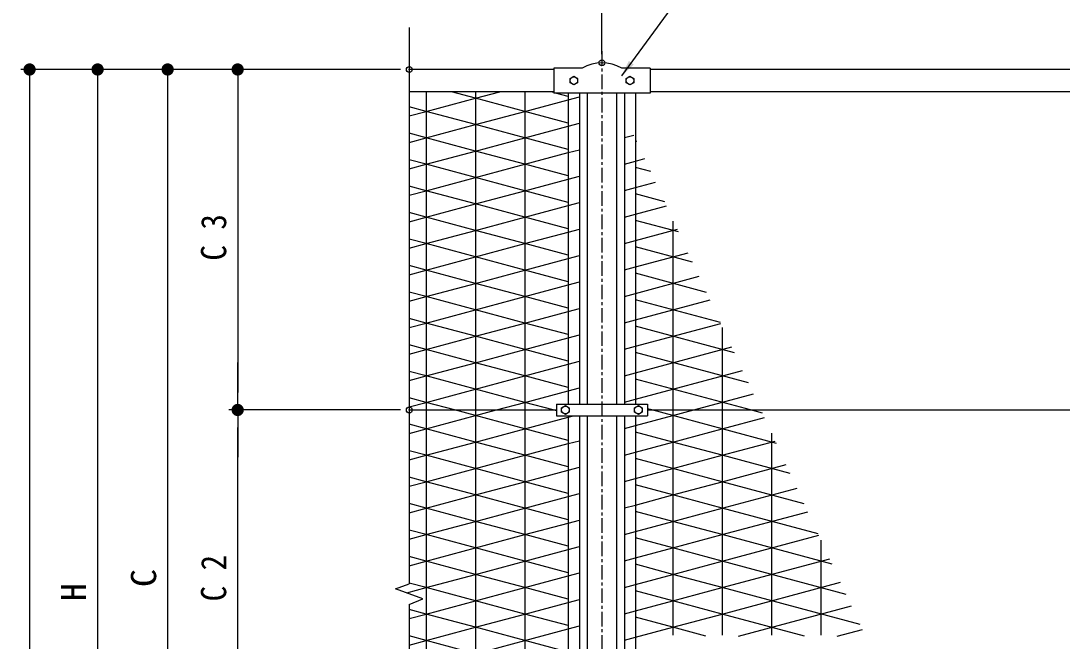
# Model space of a CAD drawing. Units: millimetres, scale not verified. Extents: x -5012 to 5012, y -3544 to 3544.
# Drawn here: x -2608 to -824, y 991 to 2053 of the extents above; entities that cross this region are included whole.
import ezdxf
from ezdxf.enums import TextEntityAlignment as Align

# ---------------------------------------------------------------- set-up
doc = ezdxf.new("R2010")
doc.units = ezdxf.units.MM
doc.header["$LTSCALE"] = 20
doc.header["$PDMODE"] = 32
doc.header["$PDSIZE"] = 10
doc.linetypes.add('USER2', pattern=[2, 1.25, -0.25, 0.25, -0.25])
for name, color, linetype, lineweight in [('0-0_5寸法', 1, 'Continuous', 25), ('0-3_8部品', 7, 'Continuous', 25), ('0-6_1部材', 7, 'Continuous', 25), ('0-7_中心線', 1, 'USER2', 25), ('0-9_3パネル', 4, 'Continuous', 25), ('0-C_AMI-HATCH', 2, 'Continuous', 25), ('0-D_2網', 2, 'Continuous', 25)]:
    doc.layers.add(name, color=color, linetype=linetype, lineweight=lineweight)
doc.layers.add('0-1_DEFPOINTS', color=7, linetype='Continuous')
doc.styles.add('ＭＳ ゴシック', font='')
doc.styles.get('ＭＳ ゴシック').set_extended_font_data('MS Gothic')

# ---------------------------------------------------------------- blocks, each defined once
blk = doc.blocks.new('M1')
at = {"layer": '0-0_5寸法'}
blk.add_line((-7, 0), (-54.01, 0), dxfattribs=at)
for points in [[(7, 0), (-7, 0), (-6.94, 0.88)], [(0, 0), (-6.94, -0.88), (-7, 0)], [(0, 0), (-7, 0), (7, 0)], [(6.94, 0.88), (-6.94, 0.88), (-6.78, 1.74)], [(7, 0), (-6.94, 0.88), (6.94, 0.88)], [(0, 0), (-6.78, -1.74), (-6.94, -0.88)], [(6.51, 2.58), (-6.78, 1.74), (-6.51, 2.58)], [(6.78, 1.74), (-6.78, 1.74), (6.51, 2.58)], [(6.94, 0.88), (-6.78, 1.74), (6.78, 1.74)], [(0, 0), (-6.51, -2.58), (-6.78, -1.74)], [(6.51, 2.58), (-6.51, 2.58), (-6.13, 3.37)], [(0, 0), (-6.13, -3.37), (-6.51, -2.58)], [(6.13, 3.37), (-6.13, 3.37), (-5.66, 4.11)], [(6.51, 2.58), (-6.13, 3.37), (6.13, 3.37)], [(0, 0), (-5.66, -4.11), (-6.13, -3.37)], [(5.66, 4.11), (-5.66, 4.11), (-5.1, 4.79)], [(6.13, 3.37), (-5.66, 4.11), (5.66, 4.11)], [(0, 0), (-5.1, -4.79), (-5.66, -4.11)], [(5.1, 4.79), (-5.1, 4.79), (-4.46, 5.39)], [(5.66, 4.11), (-5.1, 4.79), (5.1, 4.79)], [(0, 0), (-4.46, -5.39), (-5.1, -4.79)], [(3.75, 5.91), (-4.46, 5.39), (-3.75, 5.91)], [(4.46, 5.39), (-4.46, 5.39), (3.75, 5.91)], [(5.1, 4.79), (-4.46, 5.39), (4.46, 5.39)], [(0, 0), (-3.75, -5.91), (-4.46, -5.39)], [(3.75, 5.91), (-3.75, 5.91), (-2.98, 6.33)], [(0, 0), (-2.98, -6.33), (-3.75, -5.91)], [(2.98, 6.33), (-2.98, 6.33), (-2.16, 6.66)], [(3.75, 5.91), (-2.98, 6.33), (2.98, 6.33)], [(0, 0), (-2.16, -6.66), (-2.98, -6.33)], [(2.16, 6.66), (-2.16, 6.66), (-1.31, 6.88)], [(2.98, 6.33), (-2.16, 6.66), (2.16, 6.66)], [(0, 0), (-1.31, -6.88), (-2.16, -6.66)], [(1.31, 6.88), (-1.31, 6.88), (-0.44, 6.99)], [(2.16, 6.66), (-1.31, 6.88), (1.31, 6.88)], [(0, 0), (-0.44, -6.99), (-1.31, -6.88)], [(1.31, 6.88), (-0.44, 6.99), (0.44, 6.99)], [(0, 0), (0.44, -6.99), (-0.44, -6.99)], [(6.94, -0.88), (0, 0), (7, 0)], [(6.78, -1.74), (0, 0), (6.94, -0.88)], [(6.51, -2.58), (0, 0), (6.78, -1.74)], [(6.13, -3.37), (0, 0), (6.51, -2.58)], [(5.66, -4.11), (0, 0), (6.13, -3.37)], [(5.1, -4.79), (0, 0), (5.66, -4.11)], [(4.46, -5.39), (0, 0), (5.1, -4.79)], [(3.75, -5.91), (0, 0), (4.46, -5.39)], [(2.98, -6.33), (0, 0), (3.75, -5.91)], [(2.16, -6.66), (0, 0), (2.98, -6.33)], [(1.31, -6.88), (0, 0), (2.16, -6.66)], [(0.44, -6.99), (0, 0), (1.31, -6.88)]]:
    blk.add_solid(points, dxfattribs=at)

msp = doc.modelspace()

# ---------------------------------------------------------------- linework, layer by layer
at = {"layer": '0-0_5寸法'}
for p, q in [((-1612.54, 1995.86), (-1612.54, 2273.48)), ((-1957.54, 1969.36), (-2608.21, 1969.36)), ((-1957.54, 1969.36), (-2491.62, 1969.36)), ((-1957.54, 1969.36), (-2371.62, 1969.36)), ((-1957.54, 1969.36), (-2251.62, 1969.36)), ((-2593.21, 1939.36), (-2593.21, -100.64)), ((-2476.62, 1939.36), (-2476.62, 199.36)), ((-2356.62, 1939.36), (-2356.62, 249.36)), ((-2236.62, 1939.36), (-2236.62, 1416.36)), ((-1957.54, 1386.36), (-2251.62, 1386.36)), ((-1957.54, 1386.36), (-2251.62, 1386.36)), ((-2236.62, 832.36), (-2236.62, 1356.36))]:
    msp.add_line(p, q, dxfattribs=at)
msp.add_lwpolyline([(-1212.05, 2073.68), (-1494.09, 2073.68), (-1578.75, 1958.4)], dxfattribs=at)
msp.add_solid([(-1579.93, 1956.78), (-1566.37, 1984.05), (-1557.98, 1977.88)], dxfattribs=at)
at = {"layer": '0-1_DEFPOINTS'}
for p in [(-1612.54, 1980.86), (-1942.54, 1969.36), (-2236.62, 1386.36), (-1942.54, 1386.36)]:
    msp.add_point(p, dxfattribs=at)
at = {"layer": '0-3_8部品'}
for p, q in [((-1695.04, 1971.86), (-1695.04, 1928.86)), ((-1646.54, 1971.86), (-1695.04, 1971.86)), ((-1530.04, 1971.86), (-1578.54, 1971.86)), ((-1530.04, 1971.86), (-1530.04, 1928.86)), ((-1667.03, 1954.11), (-1660.54, 1957.87)), ((-1667.03, 1946.61), (-1667.03, 1954.11)), ((-1660.54, 1942.86), (-1667.03, 1946.61)), ((-1660.54, 1957.87), (-1654.04, 1954.11)), ((-1654.04, 1946.61), (-1660.54, 1942.86)), ((-1654.04, 1954.11), (-1654.04, 1946.61)), ((-1571.04, 1954.11), (-1564.54, 1957.87)), ((-1571.04, 1946.61), (-1571.04, 1954.11)), ((-1564.54, 1942.86), (-1571.04, 1946.61)), ((-1564.54, 1957.87), (-1558.04, 1954.11)), ((-1558.04, 1946.61), (-1564.54, 1942.86)), ((-1558.04, 1954.11), (-1558.04, 1946.61)), ((-1530.04, 1928.86), (-1695.04, 1928.86)), ((-1690.53, 1396.36), (-1534.54, 1396.36)), ((-1690.53, 1396.36), (-1690.53, 1376.36)), ((-1681.53, 1390.11), (-1675.04, 1393.87)), ((-1675.04, 1393.87), (-1668.54, 1390.11)), ((-1556.54, 1390.11), (-1550.04, 1393.87)), ((-1550.04, 1393.87), (-1543.54, 1390.11)), ((-1534.54, 1396.36), (-1534.54, 1376.36)), ((-1942.54, 1386.36), (-1690.53, 1386.36)), ((-1690.53, 1376.36), (-1534.54, 1376.36)), ((-1681.53, 1382.61), (-1681.53, 1390.11)), ((-1675.04, 1378.86), (-1681.53, 1382.61)), ((-1668.54, 1382.61), (-1675.04, 1378.86)), ((-1668.54, 1390.11), (-1668.54, 1382.61)), ((-1543.54, 1382.61), (-1550.04, 1378.86)), ((-1543.54, 1390.11), (-1543.54, 1382.61)), ((-1534.54, 1386.36), (309.47, 1386.36))]:
    msp.add_line(p, q, dxfattribs=at)
msp.add_lwpolyline([(-1550.04, 1378.86), (-1556.54, 1382.61), (-1556.54, 1390.11)], dxfattribs=at)
for centre in [(-1660.54, 1950.36), (-1564.54, 1950.36), (-1675.04, 1386.36), (-1550.04, 1386.36)]:
    msp.add_circle(centre, 6.5, dxfattribs=at)
msp.add_arc((-1612.54, 1912.14), 68.72, 60.34695, 119.653, dxfattribs=at)
at = {"layer": '0-6_1部材'}
for p, q in [((-1695.04, 1969.36), (-1942.54, 1969.36)), ((304.96, 1969.36), (-1530.04, 1969.36)), ((-1695.04, 1931.36), (-1942.54, 1931.36)), ((-1670.04, 1928.86), (-1670.03, 1396.36)), ((-1651.04, 1928.86), (-1651.04, 1396.36)), ((-1637.54, 1928.86), (-1637.54, 1396.36)), ((-1587.54, 1928.86), (-1587.54, 1396.36)), ((-1574.04, 1928.86), (-1574.04, 1396.36)), ((-1555.04, 1928.86), (-1555.04, 1396.36)), ((304.96, 1931.36), (-1530.04, 1931.36)), ((-1670.03, 1376.36), (-1670.03, 812.36)), ((-1651.04, 1376.36), (-1651.03, 812.36)), ((-1637.54, 1376.36), (-1637.54, 812.36)), ((-1587.54, 1376.36), (-1587.54, 812.36)), ((-1574.04, 1376.36), (-1574.04, 812.36)), ((-1555.04, 1376.36), (-1555.04, 812.36))]:
    msp.add_line(p, q, dxfattribs=at)
at = {"layer": '0-7_中心線'}
msp.add_line((-1612.54, 2000.92), (-1612.54, -174.03), dxfattribs=at)
at = {"layer": '0-9_3パネル'}
for p, q in [((-1942.54, 2041.25), (-1942.54, 1088.82)), ((-1966.03, 1080.27), (-1942.54, 1088.82)), ((-1919.05, 1063.17), (-1966.03, 1080.27)), ((-1942.54, 1053.12), (-1919.05, 1063.17)), ((-1942.54, 1053.12), (-1942.54, 86.77))]:
    msp.add_line(p, q, dxfattribs=at)
at = {"layer": '0-C_AMI-HATCH'}
for p, q in [((-1913.41, 1931.36), (-1913.41, 257.36)), ((-1828.89, 1931.36), (-1828.89, 257.36)), ((-1744.37, 1931.36), (-1744.37, 257.36)), ((-1490.81, 1709.63), (-1490.81, 1000.81)), ((-1406.3, 1527.78), (-1406.3, 1000.81)), ((-1321.78, 1346.51), (-1321.78, 1000.81)), ((-1237.26, 1163.49), (-1237.26, 1000.81))]:
    msp.add_line(p, q, dxfattribs=at)
at = {"layer": '0-D_2網'}
for p, q in [((-1695.04, 1929.67), (-1701.35, 1931.36)), ((-1670.04, 1922.97), (-1692.02, 1928.86)), ((-1744.37, 1897.6), (-1670.04, 1917.51)), ((-1670.04, 1917.51), (-1651.04, 1922.6)), ((-1913.41, 1897.6), (-1942.54, 1905.4)), ((-1828.89, 1874.95), (-1913.41, 1897.6)), ((-1828.89, 1874.95), (-1744.37, 1897.6)), ((-1913.41, 1852.3), (-1828.89, 1874.95)), ((-1744.37, 1852.3), (-1828.89, 1874.95)), ((-1670.04, 1872.22), (-1651.04, 1877.31)), ((-1913.41, 1852.3), (-1942.54, 1860.11)), ((-1744.37, 1852.3), (-1670.04, 1872.22)), ((-1574.04, 1852.65), (-1557.72, 1857.02)), ((-1942.54, 1844.5), (-1913.41, 1852.3)), ((-1828.89, 1829.66), (-1913.41, 1852.3)), ((-1828.89, 1829.66), (-1744.37, 1852.3)), ((-1670.04, 1832.38), (-1744.37, 1852.3)), ((-1552.73, 1846.25), (-1555.04, 1846.87)), ((-1913.41, 1807.01), (-1828.89, 1829.66)), ((-1744.37, 1807.01), (-1828.89, 1829.66)), ((-1913.41, 1807.01), (-1942.54, 1814.81)), ((-1942.54, 1799.2), (-1913.41, 1807.01)), ((-1828.89, 1784.36), (-1913.41, 1807.01)), ((-1670.04, 1787.09), (-1744.37, 1807.01)), ((-1574.04, 1807.35), (-1555.04, 1812.45)), ((-1555.04, 1812.45), (-1539.07, 1816.73)), ((-1670.04, 1781.63), (-1651.04, 1786.72)), ((-1528.81, 1794.54), (-1555.04, 1801.57)), ((-1913.41, 1761.72), (-1942.54, 1769.52)), ((-1744.37, 1761.72), (-1828.89, 1784.36)), ((-1744.37, 1761.72), (-1670.04, 1781.63)), ((-1574.04, 1762.06), (-1555.04, 1767.15)), ((-1555.04, 1767.15), (-1520.43, 1776.43)), ((-1828.89, 1739.07), (-1913.41, 1761.72)), ((-1828.89, 1739.07), (-1744.37, 1761.72)), ((-1670.03, 1741.8), (-1744.37, 1761.72)), ((-1504.89, 1742.84), (-1555.04, 1756.28)), ((-1913.41, 1716.42), (-1828.89, 1739.07)), ((-1744.37, 1716.42), (-1828.89, 1739.07)), ((-1744.37, 1716.42), (-1670.03, 1736.34)), ((-1670.03, 1736.34), (-1651.04, 1741.43)), ((-1555.04, 1721.86), (-1501.78, 1736.13)), ((-1913.41, 1716.42), (-1942.54, 1724.23)), ((-1942.54, 1708.62), (-1913.41, 1716.42)), ((-1828.89, 1693.78), (-1913.41, 1716.42)), ((-1828.89, 1693.78), (-1744.37, 1716.42)), ((-1670.03, 1696.5), (-1744.37, 1716.42)), ((-1574.04, 1716.77), (-1555.04, 1721.86)), ((-1670.03, 1691.05), (-1651.04, 1696.14)), ((-1480.97, 1691.14), (-1555.04, 1710.99)), ((-1555.04, 1676.57), (-1483.14, 1695.83)), ((-1913.41, 1671.13), (-1942.54, 1678.93)), ((-1913.41, 1671.13), (-1828.89, 1693.78)), ((-1744.37, 1671.13), (-1828.89, 1693.78)), ((-1744.37, 1671.13), (-1670.03, 1691.05)), ((-1942.54, 1663.32), (-1913.41, 1671.13)), ((-1828.89, 1648.48), (-1913.41, 1671.13)), ((-1828.89, 1648.48), (-1744.37, 1671.13)), ((-1670.03, 1651.21), (-1744.37, 1671.13)), ((-1574.04, 1671.47), (-1555.04, 1676.57)), ((-1457.05, 1639.43), (-1555.04, 1665.69)), ((-1913.41, 1625.84), (-1828.89, 1648.48)), ((-1744.37, 1625.84), (-1828.89, 1648.48)), ((-1744.37, 1625.84), (-1670.03, 1645.75)), ((-1670.03, 1645.75), (-1651.04, 1650.84)), ((-1555.04, 1631.27), (-1464.5, 1655.53)), ((-1913.41, 1625.84), (-1942.54, 1633.64)), ((-1942.54, 1618.03), (-1913.41, 1625.84)), ((-1828.89, 1603.19), (-1913.41, 1625.84)), ((-1828.89, 1603.19), (-1744.37, 1625.84)), ((-1670.03, 1605.92), (-1744.37, 1625.84)), ((-1574.04, 1626.18), (-1555.04, 1631.27)), ((-1433.13, 1587.73), (-1555.04, 1620.4)), ((-1555.04, 1585.98), (-1445.85, 1615.24)), ((-1913.41, 1580.54), (-1942.54, 1588.35)), ((-1913.41, 1580.54), (-1828.89, 1603.19)), ((-1744.37, 1580.54), (-1828.89, 1603.19)), ((-1744.37, 1580.54), (-1670.03, 1600.46)), ((-1670.03, 1600.46), (-1651.04, 1605.55)), ((-1942.54, 1572.74), (-1913.41, 1580.54)), ((-1828.89, 1557.9), (-1913.41, 1580.54)), ((-1828.89, 1557.9), (-1744.37, 1580.54)), ((-1670.03, 1560.62), (-1744.37, 1580.54)), ((-1574.04, 1580.89), (-1555.04, 1585.98)), ((-1409.21, 1536.03), (-1555.04, 1575.11)), ((-1555.04, 1540.69), (-1427.21, 1574.94)), ((-1913.41, 1535.25), (-1828.89, 1557.9)), ((-1744.37, 1535.25), (-1828.89, 1557.9)), ((-1744.37, 1535.25), (-1670.03, 1555.17)), ((-1670.03, 1555.17), (-1651.04, 1560.26)), ((-1942.54, 1527.44), (-1913.41, 1535.25)), ((-1828.89, 1512.6), (-1744.37, 1535.25)), ((-1670.03, 1515.33), (-1744.37, 1535.25)), ((-1574.04, 1535.6), (-1555.04, 1540.69)), ((-1555.04, 1495.39), (-1408.57, 1534.64)), ((-1385.29, 1484.33), (-1555.04, 1529.81)), ((-1913.41, 1489.96), (-1828.89, 1512.6)), ((-1744.37, 1489.96), (-1670.03, 1509.87)), ((-1670.03, 1509.87), (-1651.04, 1514.96)), ((-1942.54, 1482.15), (-1913.41, 1489.96)), ((-1828.89, 1467.31), (-1744.37, 1489.96)), ((-1574.04, 1490.3), (-1555.04, 1495.39)), ((-1361.37, 1432.62), (-1555.04, 1484.52)), ((-1913.41, 1444.66), (-1828.89, 1467.31)), ((-1744.37, 1444.66), (-1670.03, 1464.58)), ((-1670.03, 1464.58), (-1651.04, 1469.67)), ((-1942.54, 1436.86), (-1913.41, 1444.66)), ((-1828.89, 1422.02), (-1744.37, 1444.66)), ((-1913.41, 1399.37), (-1828.89, 1422.02)), ((-1942.54, 1391.56), (-1913.41, 1399.37)), ((-1913.41, 1354.08), (-1942.54, 1361.88)), ((-1406.3, 1354.08), (-1333.99, 1373.45)), ((-1828.89, 1331.43), (-1913.41, 1354.08)), ((-1490.81, 1331.43), (-1406.3, 1354.08)), ((-1744.37, 1308.78), (-1828.89, 1331.43)), ((-1555.04, 1314.22), (-1490.81, 1331.43)), ((-1406.3, 1308.78), (-1315.35, 1333.15)), ((-1913.41, 1308.78), (-1942.54, 1316.59)), ((-1828.89, 1286.14), (-1913.41, 1308.78)), ((-1670.03, 1288.86), (-1744.37, 1308.78)), ((-1574.04, 1309.13), (-1555.04, 1314.22)), ((-1490.81, 1286.14), (-1406.3, 1308.78)), ((-1744.37, 1263.49), (-1828.89, 1286.14)), ((-1670.03, 1283.41), (-1651.03, 1288.5)), ((-1555.04, 1268.93), (-1490.81, 1286.14)), ((-1406.3, 1263.49), (-1296.7, 1292.85)), ((-1913.41, 1263.49), (-1942.54, 1271.29)), ((-1744.37, 1263.49), (-1670.03, 1283.41)), ((-1574.04, 1263.84), (-1555.04, 1268.93)), ((-1828.89, 1240.84), (-1913.41, 1263.49)), ((-1828.89, 1240.84), (-1744.37, 1263.49)), ((-1670.03, 1243.57), (-1744.37, 1263.49)), ((-1490.81, 1240.84), (-1555.04, 1258.05)), ((-1490.81, 1240.84), (-1406.3, 1263.49)), ((-1913.41, 1218.2), (-1828.89, 1240.84)), ((-1744.37, 1218.2), (-1828.89, 1240.84)), ((-1744.37, 1218.2), (-1670.03, 1238.11)), ((-1670.03, 1238.11), (-1651.03, 1243.2)), ((-1555.04, 1223.63), (-1490.81, 1240.84)), ((-1406.3, 1218.2), (-1490.81, 1240.84)), ((-1913.41, 1218.2), (-1942.54, 1226)), ((-1942.54, 1210.39), (-1913.41, 1218.2)), ((-1828.89, 1195.55), (-1913.41, 1218.2)), ((-1828.89, 1195.55), (-1744.37, 1218.2)), ((-1670.03, 1198.28), (-1744.37, 1218.2)), ((-1574.04, 1218.54), (-1555.04, 1223.63)), ((-1241.77, 1174.11), (-1406.3, 1218.2)), ((-1670.03, 1192.82), (-1651.03, 1197.91)), ((-1490.81, 1195.55), (-1555.04, 1212.76)), ((-1406.3, 1172.9), (-1259.42, 1212.26)), ((-1913.41, 1172.9), (-1828.89, 1195.55)), ((-1744.37, 1172.9), (-1828.89, 1195.55)), ((-1744.37, 1172.9), (-1670.03, 1192.82)), ((-1406.3, 1172.9), (-1490.81, 1195.55)), ((-1942.54, 1165.1), (-1913.41, 1172.9)), ((-1828.89, 1150.26), (-1744.37, 1172.9)), ((-1670.03, 1152.98), (-1744.37, 1172.9)), ((-1490.81, 1150.26), (-1555.04, 1167.47)), ((-1490.81, 1150.26), (-1406.3, 1172.9)), ((-1217.85, 1122.41), (-1406.3, 1172.9)), ((-1406.3, 1127.61), (-1240.77, 1171.96)), ((-1913.41, 1127.61), (-1828.89, 1150.26)), ((-1555.04, 1133.05), (-1490.81, 1150.26)), ((-1406.3, 1127.61), (-1490.81, 1150.26)), ((-1942.54, 1119.8), (-1913.41, 1127.61)), ((-1574.04, 1127.96), (-1555.04, 1133.05)), ((-1490.81, 1104.96), (-1406.3, 1127.61)), ((-1406.3, 1082.32), (-1222.13, 1131.66)), ((-1193.93, 1070.7), (-1406.3, 1127.61)), ((-1670.03, 1102.23), (-1651.03, 1107.32)), ((-1490.81, 1104.96), (-1555.04, 1122.17)), ((-1744.37, 1082.32), (-1670.03, 1102.23)), ((-1555.04, 1087.75), (-1490.81, 1104.96)), ((-1406.3, 1082.32), (-1490.81, 1104.96)), ((-1406.3, 1037.02), (-1203.48, 1091.37)), ((-1828.89, 1059.67), (-1744.37, 1082.32)), ((-1574.04, 1082.66), (-1555.04, 1087.75)), ((-1490.81, 1059.67), (-1406.3, 1082.32)), ((-1170.01, 1019), (-1406.3, 1082.32)), ((-1913.41, 1037.02), (-1828.89, 1059.67)), ((-1744.37, 1037.02), (-1670.03, 1056.94)), ((-1670.03, 1056.94), (-1651.03, 1062.03)), ((-1555.04, 1042.46), (-1490.81, 1059.67)), ((-1942.54, 1029.22), (-1913.41, 1037.02)), ((-1828.89, 1014.38), (-1744.37, 1037.02)), ((-1574.04, 1037.37), (-1555.04, 1042.46)), ((-1490.81, 1014.38), (-1406.3, 1037.02)), ((-1378.29, 999.23), (-1184.84, 1051.07)), ((-1913.41, 991.73), (-1828.89, 1014.38)), ((-1744.37, 991.73), (-1670.03, 1011.65)), ((-1670.03, 1011.65), (-1651.03, 1016.74)), ((-1555.04, 997.17), (-1490.81, 1014.38)), ((-1209.25, 999.23), (-1166.2, 1010.77)), ((-1942.54, 983.92), (-1913.41, 991.73)), ((-1828.89, 969.08), (-1744.37, 991.73)), ((-1574.04, 992.08), (-1555.04, 997.17))]:
    msp.add_line(p, q, dxfattribs=at)
for points in [[(-1942.54, 1889.79), (-1913.41, 1897.6), (-1828.89, 1920.24), (-1787.39, 1931.36)], [(-1670.04, 1877.68), (-1744.37, 1897.6), (-1828.89, 1920.24), (-1870.38, 1931.36)], [(-1942.54, 1753.91), (-1913.41, 1761.72), (-1828.89, 1784.36), (-1744.37, 1807.01), (-1670.04, 1826.93), (-1651.04, 1832.02)], [(-1670.03, 1470.04), (-1744.37, 1489.96), (-1828.89, 1512.6), (-1913.41, 1535.25), (-1942.54, 1543.05)], [(-1670.03, 1424.74), (-1744.37, 1444.66), (-1828.89, 1467.31), (-1913.41, 1489.96), (-1942.54, 1497.76)], [(-1574.04, 1445.01), (-1555.04, 1450.1), (-1389.92, 1494.34)], [(-1690.53, 1384.94), (-1695.82, 1386.36), (-1744.37, 1399.37), (-1828.89, 1422.02), (-1913.41, 1444.66), (-1942.54, 1452.47)], [(-1574.04, 1399.72), (-1555.04, 1404.81), (-1371.28, 1454.05)], [(-1337.45, 1380.92), (-1357.75, 1386.36), (-1555.04, 1439.23)], [(-1942.54, 1346.27), (-1913.41, 1354.08), (-1828.89, 1376.72), (-1792.92, 1386.36), (-1744.37, 1399.37), (-1670.03, 1419.29), (-1651.04, 1424.38)], [(-1574.04, 1354.42), (-1555.04, 1359.51), (-1490.81, 1376.72), (-1454.84, 1386.36), (-1352.63, 1413.75)], [(-1670.03, 1334.16), (-1744.37, 1354.08), (-1828.89, 1376.72), (-1864.86, 1386.36), (-1913.41, 1399.37), (-1942.54, 1407.17)], [(-1942.54, 1300.98), (-1913.41, 1308.78), (-1828.89, 1331.43), (-1744.37, 1354.08), (-1670.03, 1373.99), (-1661.2, 1376.36)], [(-1313.53, 1329.22), (-1406.3, 1354.08), (-1490.81, 1376.72), (-1526.79, 1386.36), (-1534.54, 1388.44)], [(-1289.61, 1277.52), (-1406.3, 1308.78), (-1490.81, 1331.43), (-1555.04, 1348.64)], [(-1942.54, 1255.68), (-1913.41, 1263.49), (-1828.89, 1286.14), (-1744.37, 1308.78), (-1670.03, 1328.7), (-1651.04, 1333.79)], [(-1265.69, 1225.81), (-1406.3, 1263.49), (-1490.81, 1286.14), (-1555.04, 1303.35)], [(-1574.04, 1173.25), (-1555.04, 1178.34), (-1490.81, 1195.55), (-1406.3, 1218.2), (-1278.06, 1252.56)], [(-1670.03, 1107.69), (-1744.37, 1127.61), (-1828.89, 1150.26), (-1913.41, 1172.9), (-1942.54, 1180.71)], [(-1946.95, 1073.33), (-1913.41, 1082.32), (-1828.89, 1104.96), (-1744.37, 1127.61), (-1670.03, 1147.53), (-1651.03, 1152.62)], [(-1670.03, 1062.4), (-1744.37, 1082.32), (-1828.89, 1104.96), (-1913.41, 1127.61), (-1942.54, 1135.41)], [(-1670.03, 1017.1), (-1744.37, 1037.02), (-1828.89, 1059.67), (-1913.41, 1082.32), (-1942.54, 1090.12)], [(-1265.27, 999.23), (-1406.3, 1037.02), (-1490.81, 1059.67), (-1555.04, 1076.88)], [(-1670.03, 971.81), (-1744.37, 991.73), (-1828.89, 1014.38), (-1913.41, 1037.02), (-1942.54, 1044.83)], [(-1434.3, 999.23), (-1490.81, 1014.38), (-1555.04, 1031.59)], [(-1670.03, 926.52), (-1744.37, 946.44), (-1828.89, 969.08), (-1913.41, 991.73), (-1942.54, 999.53)]]:
    msp.add_lwpolyline(points, dxfattribs=at)

# ---------------------------------------------------------------- block references
at = {"layer": '0-0_5寸法', "xscale": 1.5, "yscale": 1.5}
for p, rotation in [((-2593.21, 1969.36), 90), ((-2476.62, 1969.36), 90), ((-2356.62, 1969.36), 90), ((-2236.62, 1969.36), 90), ((-2236.62, 1386.36), 270), ((-2236.62, 1386.36), 90)]:
    msp.add_blockref('M1', p, dxfattribs=dict(at, rotation=rotation))

# ---------------------------------------------------------------- texts
at = {"layer": '0-0_5寸法', "color": 3, "style": 'ＭＳ ゴシック'}
for s, width, p in [('C 3', 0.9, (-2243.29, 1642.16)), ('C 2', 0.9, (-2243.29, 1058.66)), ('C', 1.05, (-2363.29, 1083.11)), ('H', 1.05, (-2483.29, 1058.86))]:
    msp.add_text(s, height=43.26, rotation=90, dxfattribs=dict(at, width=width)).set_placement(p, align=Align.BOTTOM_LEFT)

doc.saveas('drawing.dxf')
